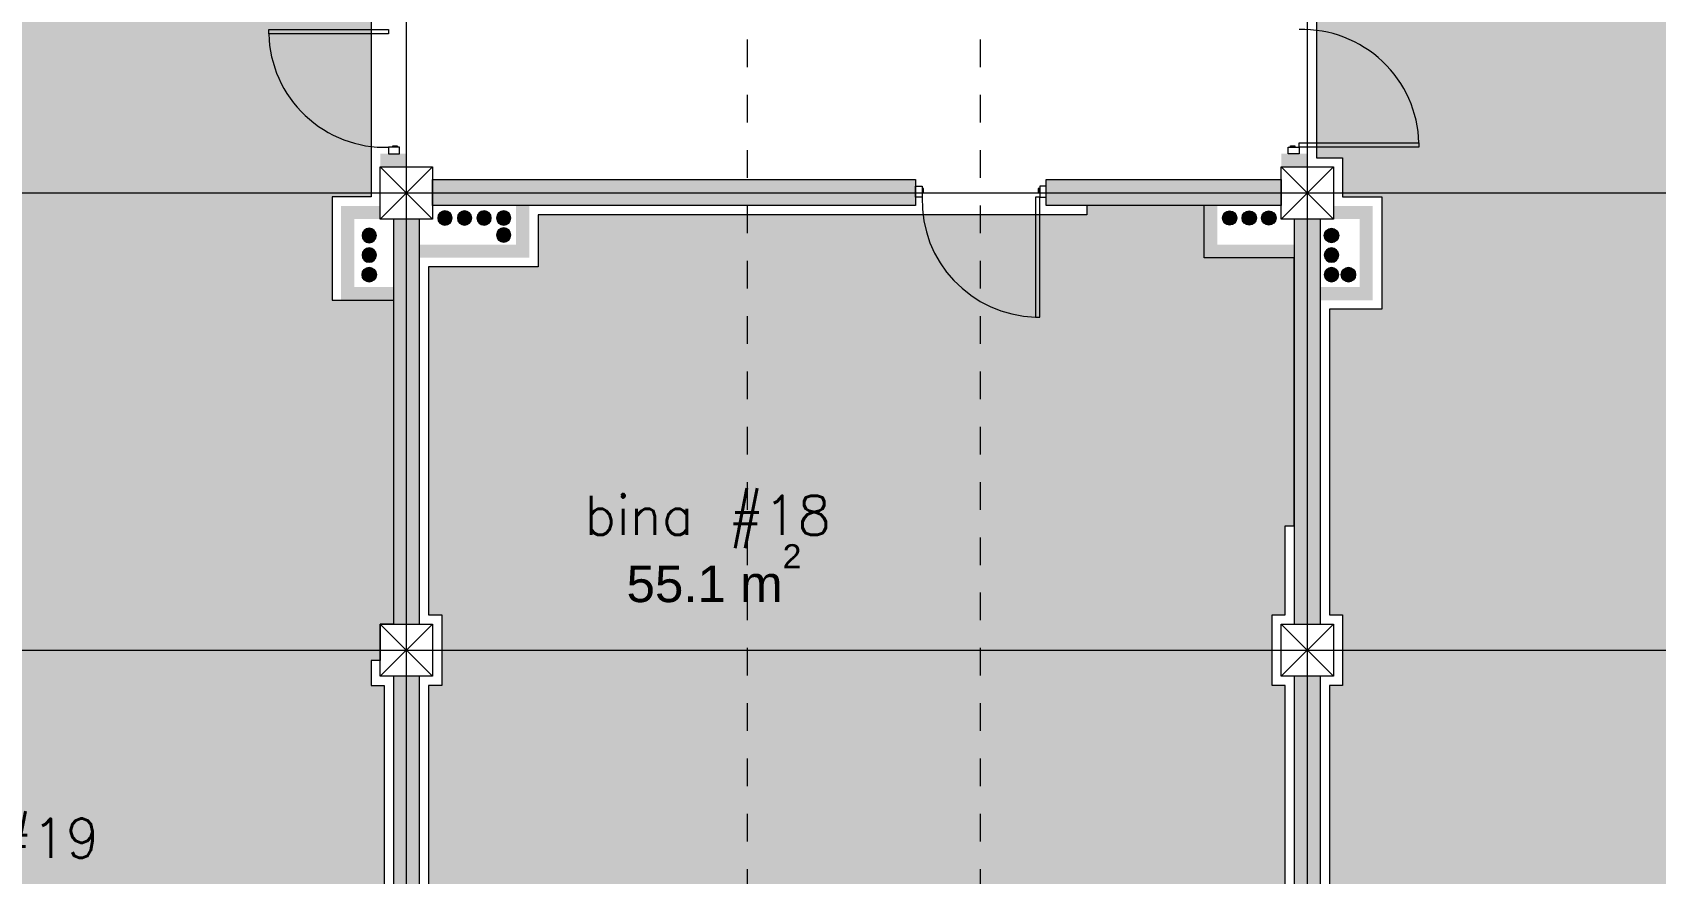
# Model space of a CAD drawing. Header units: millimetres. Extents: x 476244520 to 476657119, y 4620824743 to 4621446928.
# Drawn here: x 476394390 to 476406821, y 4621113665 to 4621120103 of the extents above; entities that cross this region are included whole.
import ezdxf

# ---------------------------------------------------------------- set-up
doc = ezdxf.new("R2010")
doc.units = ezdxf.units.MM
doc.header["$MEASUREMENT"] = 0
doc.linetypes.add('Dashed', pattern=[423.333333, 211.666667, -211.666667])
for name, color, linetype, lineweight in [('2D Drafting - General_Pen_No__1_Pen_No__7', 7, 'Continuous', 0), ('2D Drafting - General_Pen_No__1_Pen_No__7_Pen_No__7', 7, 'Continuous', 0), ('2D Drafting - General_Pen_No__250_Pen_No__7_Pen_No__250', 7, 'Continuous', 0), ('2D Drafting - General_Pen_No__250_Pen_No__7_Pen_No__7', 7, 'Continuous', 0), ('Annotation - Text_Pen_No__7_Pen_No__142', 142, 'Continuous', 0), ('Doors_Pen_No__7_Pen_No__7_Pen_No__7', 7, 'Continuous', 0), ('G-Anno-Nplt_Pen_No__142', 142, 'Continuous', 0), ('G-Anno-Nplt_Pen_No__151', 151, 'Continuous', 0), ('G-Anno-Nplt_Pen_No__4', 7, 'Continuous', 0), ('New_shenobebi_Pen_No__1', 1, 'Continuous', 0), ('shaxtebi da milebi_Pen_No__1_Pen_No__1_Pen_No__1', 1, 'Continuous', 0), ('shaxtebi da milebi_Pen_No__1_Pen_No__1_Pen_No__5', 5, 'Continuous', 0), ('shaxtebi da milebi_Pen_No__5_Pen_No__5_Pen_No__5', 5, 'Continuous', 0), ('zoma_Pen_No__142', 142, 'Continuous', 0), ('zoma_Pen_No__5_Pen_No__5', 5, 'Continuous', 0)]:
    doc.layers.add(name, color=color, linetype=linetype, lineweight=lineweight)
doc.layers.add('shaxtebi da milebi_Pen_No__1_Pen_No__1_Pen_No__252', color=7, linetype='Continuous', lineweight=0, true_color=0x666666)
doc.layers.add('shaxtebi da milebi_Pen_No__5_Pen_No__5_Pen_No__252', color=7, linetype='Continuous', lineweight=0, true_color=0x666666)
doc.layers.add('zoma', color=7, linetype='Continuous')
doc.styles.add('GENERATED_STYLE_1', font='arial.ttf')
doc.styles.add('GENERATED_STYLE_2', font='arial.ttf')
doc.dimstyles.new('GENERATED_STYLE__1', dxfattribs={"dimtxt": 200, "dimasz": 64.421331, "dimexe": 0.18, "dimexo": 3, "dimgap": 0.09, "dimtad": 1, "dimtih": 1, "dimtoh": 1, "dimlfac": 0.001, "dimzin": 0, "dimdsep": 46, "dimtxsty": 'GENERATED_STYLE_2', "dimblk": 'ARROWHEAD_2', "dimblk1": 'ARROWHEAD_2', "dimblk2": 'ARROWHEAD_2', "dimcen": 0.09, "dimclrd": 142, "dimclre": 142, "dimclrt": 142, "dimadec": 0, "dimazin": 0, "dimtfac": 1, "dimtdec": 4, "dimtmove": 0, "dimatfit": 3, "dimfxl": 1, "dimtolj": 1, "dimtzin": 0, "dimarcsym": 0})

# ---------------------------------------------------------------- blocks, each defined once
blk = doc.blocks.new('*D294', base_point=(476844527, 4621385791))
at = {"layer": 'zoma_Pen_No__142', "color": 142, "linetype": 'Continuous', "lineweight": 0, "transparency": 16777216}
for p, q in [((476390579, 4621086634), (476390530, 4621086550)), ((476390554, 4621086528), (476390554, 4621086655)), ((476397079, 4621086634), (476397030, 4621086550)), ((476397054, 4621086528), (476397054, 4621086655)), ((476390554, 4621086592), (476397054, 4621086592))]:
    blk.add_line(p, q, dxfattribs=at)
at = {"layer": 'zoma_Pen_No__142', "color": 142, "lineweight": 0, "transparency": 16777216, "char_height": 200, "attachment_point": 7, "style": 'GENERATED_STYLE_2'}
for s, insert in [('\\A1;{\\pql;\\fArial CYR|b0|i0|c204|p34;6.50}', (476393538, 4621086632)), ('\\A1;{\\pql;\\fArial CYR|b0|i0|c204|p34;0.40}', (476396498, 4621086632))]:
    blk.add_mtext(s, dxfattribs=dict(at, insert=insert))
blk = doc.blocks.new('ARROWHEAD_2')
at = {"color": 0, "linetype": 'Continuous', "lineweight": 0}
for p, q in [((0, 0), (-1, 0)), ((-0.38, -0.66), (0.38, 0.66))]:
    blk.add_line(p, q, dxfattribs=at)
blk = doc.blocks.new('*D295', base_point=(476844527, 4621385791))
at = {"layer": 'zoma_Pen_No__142', "color": 142, "linetype": 'Continuous', "lineweight": 0, "transparency": 16777216}
for p, q in [((476397079, 4621086634), (476397030, 4621086550)), ((476397054, 4621086528), (476397054, 4621086655)), ((476397479, 4621086634), (476397430, 4621086550)), ((476397454, 4621086528), (476397454, 4621086655)), ((476397054, 4621086592), (476397454, 4621086592))]:
    blk.add_line(p, q, dxfattribs=at)
blk = doc.blocks.new('*D296', base_point=(476844527, 4621385791))
at = {"layer": 'zoma_Pen_No__142', "color": 142, "linetype": 'Continuous', "lineweight": 0, "transparency": 16777216}
for p, q in [((476397479, 4621086634), (476397430, 4621086550)), ((476397454, 4621086528), (476397454, 4621086655)), ((476403979, 4621086634), (476403930, 4621086550)), ((476403954, 4621086528), (476403954, 4621086655)), ((476397454, 4621086592), (476403954, 4621086592))]:
    blk.add_line(p, q, dxfattribs=at)
at = {"layer": 'zoma_Pen_No__142', "color": 142, "lineweight": 0, "transparency": 16777216, "char_height": 200, "attachment_point": 7, "style": 'GENERATED_STYLE_2'}
for s, insert in [('\\A1;{\\pql;\\fArial CYR|b0|i0|c204|p34;6.50}', (476400438, 4621086632)), ('\\A1;{\\pql;\\fArial CYR|b0|i0|c204|p34;0.40}', (476403398, 4621086632))]:
    blk.add_mtext(s, dxfattribs=dict(at, insert=insert))
blk = doc.blocks.new('*D297', base_point=(476844527, 4621385791))
at = {"layer": 'zoma_Pen_No__142', "color": 142, "linetype": 'Continuous', "lineweight": 0, "transparency": 16777216}
for p, q in [((476403979, 4621086634), (476403930, 4621086550)), ((476403954, 4621086528), (476403954, 4621086655)), ((476404379, 4621086634), (476404330, 4621086550)), ((476404354, 4621086528), (476404354, 4621086655)), ((476403954, 4621086592), (476404354, 4621086592))]:
    blk.add_line(p, q, dxfattribs=at)
blk = doc.blocks.new('*D298', base_point=(476844527, 4621385791))
at = {"layer": 'zoma_Pen_No__142', "color": 142, "linetype": 'Continuous', "lineweight": 0, "transparency": 16777216}
for p, q in [((476404379, 4621086634), (476404330, 4621086550)), ((476404354, 4621086528), (476404354, 4621086655)), ((476410879, 4621086634), (476410830, 4621086550)), ((476410854, 4621086528), (476410854, 4621086655)), ((476404354, 4621086592), (476410854, 4621086592))]:
    blk.add_line(p, q, dxfattribs=at)
at = {"layer": 'zoma_Pen_No__142', "color": 142, "lineweight": 0, "transparency": 16777216, "char_height": 200, "attachment_point": 7, "style": 'GENERATED_STYLE_2'}
for s, insert in [('\\A1;{\\pql;\\fArial CYR|b0|i0|c204|p34;6.50}', (476407338, 4621086632)), ('\\A1;{\\pql;\\fArial CYR|b0|i0|c204|p34;0.40}', (476410298, 4621086632))]:
    blk.add_mtext(s, dxfattribs=dict(at, insert=insert))

msp = doc.modelspace()

# ---------------------------------------------------------------- hatches: boundary and pattern name
at = {"layer": '2D Drafting - General_Pen_No__250_Pen_No__7_Pen_No__7', "linetype": 'Continuous', "lineweight": 0}
for points in [[(476397054.207, 4621119174.633), (476397054.207, 4621119074.633), (476397254.207, 4621119074.633), (476397254.207, 4621119174.633)], [(476404154.207, 4621119174.633), (476404154.207, 4621119074.633), (476403954.207, 4621119074.633), (476403954.207, 4621119174.633)], [(476397454.207, 4621118777.891), (476397454.207, 4621118977.891), (476401154.207, 4621118977.891), (476401154.207, 4621118777.891)], [(476402154.207, 4621118777.891), (476402154.207, 4621118977.891), (476403954.207, 4621118977.891), (476403954.207, 4621118777.891)], [(476397154.207, 4621118053.615), (476396754.207, 4621118053.615), (476396754.207, 4621118774.633), (476397054.207, 4621118774.633), (476397054.207, 4621118674.633), (476396854.207, 4621118674.633), (476396854.207, 4621118153.803), (476397154.207, 4621118153.803)], [(476398094.207, 4621118777.891), (476398194.395, 4621118777.891), (476398194.395, 4621118377.891), (476397354.207, 4621118377.891), (476397354.207, 4621118477.891), (476398094.207, 4621118477.891)], [(476403464.207, 4621118777.891), (476403364.019, 4621118777.891), (476403364.019, 4621118377.891), (476404054.207, 4621118377.891), (476404054.207, 4621118477.891), (476403464.207, 4621118477.891)], [(476404254.207, 4621118053.615), (476404654.207, 4621118053.615), (476404654.207, 4621118774.633), (476404354.207, 4621118774.633), (476404354.207, 4621118674.633), (476404554.207, 4621118674.633), (476404554.207, 4621118153.803), (476404254.207, 4621118153.803)], [(476397354.207, 4621115574.633), (476397354.207, 4621118674.633), (476397154.207, 4621118674.633), (476397154.207, 4621115574.633)], [(476404054.207, 4621115574.633), (476404254.207, 4621115574.633), (476404254.207, 4621118674.633), (476404054.207, 4621118674.633)], [(476397354.207, 4621108674.633), (476397354.207, 4621115174.633), (476397154.207, 4621115174.633), (476397154.207, 4621108674.633)], [(476404054.207, 4621108674.633), (476404254.207, 4621108674.633), (476404254.207, 4621115174.633), (476404054.207, 4621115174.633)]]:
    msp.add_hatch(color=7, dxfattribs=at).paths.add_polyline_path(points)
at = {"layer": 'G-Anno-Nplt_Pen_No__151', "linetype": 'Continuous', "lineweight": 0, "true_color": 0x1f2f3f}
for points in [[(476390354.207, 4621118674.633), (476390554.207, 4621118674.633), (476390554.207, 4621118974.633), (476390754.207, 4621118974.633), (476390754.207, 4621119814.821), (476390354.207, 4621119814.821), (476390354.207, 4621119877.469), (476390424.207, 4621119877.469), (476390424.207, 4621124604.633), (476393924.389, 4621124604.633), (476393924.389, 4621125704.633), (476396984.207, 4621125704.633), (476396984.207, 4621125504.633), (476396984.207, 4621121768.252), (476396984.208, 4621118844.633), (476396684.207, 4621118844.633), (476396684.207, 4621118053.615), (476397154.207, 4621118053.615), (476397154.207, 4621115574.633), (476397054.207, 4621115574.633), (476397054.207, 4621115294.633), (476396984.207, 4621115294.633), (476396984.207, 4621115104.633), (476397084.207, 4621115104.633), (476397084.207, 4621110244.633), (476390424.207, 4621110244.633), (476390424.207, 4621114364.445), (476390824.207, 4621114364.445), (476390824.207, 4621115344.633), (476390624.207, 4621115344.633), (476390624.207, 4621115644.633), (476390424.207, 4621115644.633), (476390424.207, 4621117947.469), (476390354.207, 4621117947.469)], [(476404224.207, 4621125504.633), (476404224.207, 4621119144.633), (476404424.207, 4621119144.633), (476404424.207, 4621118844.633), (476404724.207, 4621118844.633), (476404724.207, 4621117983.615), (476404324.207, 4621117983.615), (476404324.207, 4621115644.633), (476404424.207, 4621115644.633), (476404424.207, 4621115104.633), (476404324.207, 4621115104.633), (476404324.207, 4621110944.575), (476407724.207, 4621110944.575), (476407724.207, 4621108544.574), (476410484.207, 4621108544.574), (476410484.207, 4621109194.763), (476410884.207, 4621109194.763), (476410884.207, 4621115104.633), (476410784.207, 4621115104.633), (476410784.207, 4621115644.633), (476410884.207, 4621115644.633), (476410884.207, 4621116931.925), (476410954.207, 4621116931.925), (476410954.207, 4621118674.633), (476410854.207, 4621118674.633), (476410854.207, 4621118924.633), (476410554.207, 4621118924.633), (476410554.207, 4621119945.651), (476410954.207, 4621119945.651), (476410954.207, 4621120547.903), (476410884.207, 4621120547.903), (476410884.207, 4621124604.636), (476407384.207, 4621124604.636), (476407384.207, 4621125704.633), (476404424.207, 4621125704.633), (476404424.207, 4621125504.633)], [(476397524.207, 4621115104.633), (476397424.207, 4621115104.633), (476397424.207, 4621110244.633), (476403984.207, 4621110244.633), (476403984.207, 4621115104.633), (476403884.207, 4621115104.633), (476403884.207, 4621115644.633), (476403984.207, 4621115644.633), (476403984.207, 4621116325.977), (476404054.207, 4621116325.977), (476404054.207, 4621118377.891), (476403364.019, 4621118377.891), (476403364.019, 4621118777.891), (476402464.169, 4621118777.891), (476402464.169, 4621118707.891), (476398264.395, 4621118707.891), (476398264.395, 4621118307.891), (476397424.207, 4621118307.891), (476397424.207, 4621115644.633), (476397524.207, 4621115644.633)]]:
    msp.add_hatch(color=169, dxfattribs=at).paths.add_polyline_path(points)
at = {"layer": 'shaxtebi da milebi_Pen_No__1_Pen_No__1_Pen_No__1', "linetype": 'Continuous', "lineweight": 0}
for points in [[(476397604.207, 4621118682.891, -1), (476397494.207, 4621118682.891, -1)], [(476403804.207, 4621118682.891, 1), (476403914.207, 4621118682.891, 1)], [(476396969.084, 4621118493.803, -1), (476396969.084, 4621118603.803, -1)], [(476404339.207, 4621118493.803, 1), (476404339.207, 4621118603.803, 1)]]:
    msp.add_hatch(color=1, dxfattribs=at).paths.add_polyline_path(points)
at = {"layer": 'shaxtebi da milebi_Pen_No__1_Pen_No__1_Pen_No__252', "linetype": 'Continuous', "lineweight": 0, "true_color": 0x666666}
for points in [[(476396969.084, 4621118193.803, -1), (476396969.084, 4621118303.803, -1)], [(476404469.207, 4621118193.803, 1), (476404469.207, 4621118303.803, 1)]]:
    msp.add_hatch(color=251, dxfattribs=at).paths.add_polyline_path(points)
at = {"layer": 'shaxtebi da milebi_Pen_No__1_Pen_No__1_Pen_No__5', "linetype": 'Continuous', "lineweight": 0}
for points in [[(476404339.207, 4621118343.803, 1), (476404339.207, 4621118453.803, 1)], [(476404339.207, 4621118193.803, 1), (476404339.207, 4621118303.803, 1)]]:
    msp.add_hatch(color=5, dxfattribs=at).paths.add_polyline_path(points)
at = {"layer": 'shaxtebi da milebi_Pen_No__5_Pen_No__5_Pen_No__252', "linetype": 'Continuous', "lineweight": 0, "true_color": 0x666666}
for points in [[(476403504.207, 4621118682.891, -1), (476403614.207, 4621118682.891, -1)], [(476398054.207, 4621118552.891, 1), (476397944.207, 4621118552.891, 1)]]:
    msp.add_hatch(color=251, dxfattribs=at).paths.add_polyline_path(points)
at = {"layer": 'shaxtebi da milebi_Pen_No__5_Pen_No__5_Pen_No__5', "linetype": 'Continuous', "lineweight": 0}
for points in [[(476397699.207, 4621118737.891, 1), (476397699.207, 4621118627.891, 1)], [(476397849.207, 4621118737.891, 1), (476397849.207, 4621118627.891, 1)], [(476397999.207, 4621118737.891, 1), (476397999.207, 4621118627.891, 1)], [(476403709.207, 4621118737.891, -1), (476403709.207, 4621118627.891, -1)], [(476396969.084, 4621118453.803, 1), (476396969.084, 4621118343.803, 1)]]:
    msp.add_hatch(color=5, dxfattribs=at).paths.add_polyline_path(points)

# ---------------------------------------------------------------- linework, layer by layer
at = {"layer": '2D Drafting - General_Pen_No__1_Pen_No__7', "color": 7, "linetype": 'Continuous', "lineweight": 0}
for p, q in [((476397054.207, 4621118674.633), (476397454.207, 4621119074.633)), ((476397454.207, 4621118674.633), (476397054.207, 4621119074.633)), ((476403954.207, 4621118674.633), (476404354.207, 4621119074.633)), ((476404354.207, 4621118674.633), (476403954.207, 4621119074.633)), ((476397054.207, 4621115174.633), (476397454.207, 4621115574.633)), ((476397454.207, 4621115174.633), (476397054.207, 4621115574.633)), ((476403954.207, 4621115174.633), (476404354.207, 4621115574.633)), ((476404354.207, 4621115174.633), (476403954.207, 4621115574.633))]:
    msp.add_line(p, q, dxfattribs=at)
at = {"layer": '2D Drafting - General_Pen_No__1_Pen_No__7', "color": 7, "linetype": 'Continuous', "lineweight": 0, "flags": 128}
for points in [[(476397454.207, 4621118674.633), (476397054.207, 4621118674.633), (476397054.207, 4621119074.633), (476397454.207, 4621119074.633)], [(476404354.207, 4621118674.633), (476403954.207, 4621118674.633), (476403954.207, 4621119074.633), (476404354.207, 4621119074.633)], [(476397454.207, 4621115174.633), (476397054.207, 4621115174.633), (476397054.207, 4621115574.633), (476397454.207, 4621115574.633)], [(476404354.207, 4621115174.633), (476403954.207, 4621115174.633), (476403954.207, 4621115574.633), (476404354.207, 4621115574.633)]]:
    msp.add_lwpolyline(points, close=True, dxfattribs=at)
at = {"layer": '2D Drafting - General_Pen_No__1_Pen_No__7_Pen_No__7', "color": 7, "linetype": 'Continuous', "lineweight": 0}
for centre, start, end in [((476397092.455, 4621120116.911), 181.603806, 271.603806), ((476404115.959, 4621119232.355), 1.603806, 91.603806), ((476402096.485, 4621118817.723), 178.396194, 268.396194)]:
    msp.add_arc(centre, 893.239, start, end, dxfattribs=at)
at = {"layer": '2D Drafting - General_Pen_No__250_Pen_No__7_Pen_No__250', "color": 7, "linetype": 'Continuous', "lineweight": 0, "flags": 128}
for points in [[(476397354.207, 4621115574.633), (476397354.207, 4621118674.633), (476397154.207, 4621118674.633), (476397154.207, 4621115574.633)], [(476404054.207, 4621115574.633), (476404254.207, 4621115574.633), (476404254.207, 4621118674.633), (476404054.207, 4621118674.633)], [(476397354.207, 4621108674.633), (476397354.207, 4621115174.633), (476397154.207, 4621115174.633), (476397154.207, 4621108674.633)], [(476404054.207, 4621108674.633), (476404254.207, 4621108674.633), (476404254.207, 4621115174.633), (476404054.207, 4621115174.633)]]:
    msp.add_lwpolyline(points, close=True, dxfattribs=at)
at = {"layer": '2D Drafting - General_Pen_No__250_Pen_No__7_Pen_No__7', "color": 7, "linetype": 'Continuous', "lineweight": 0, "flags": 128}
for points in [[(476397454.207, 4621118777.891), (476397454.207, 4621118977.891), (476401154.207, 4621118977.891), (476401154.207, 4621118777.891)], [(476402154.207, 4621118777.891), (476402154.207, 4621118977.891), (476403954.207, 4621118977.891), (476403954.207, 4621118777.891)]]:
    msp.add_lwpolyline(points, close=True, dxfattribs=at)
at = {"layer": 'Doors_Pen_No__7_Pen_No__7_Pen_No__7', "color": 7, "linetype": 'Continuous', "lineweight": 0, "flags": 128}
for points in [[(476397117.455, 4621120125.244), (476397117.455, 4621120091.911), (476396199.566, 4621120091.911), (476396199.566, 4621120125.244)], [(476397202.122, 4621119174.633), (476397202.122, 4621119224.022), (476397117.455, 4621119224.022), (476397117.455, 4621119174.633)], [(476397184.122, 4621119235.133), (476397184.122, 4621119224.022), (476397150.788, 4621119224.022), (476397150.788, 4621119235.133)], [(476404006.293, 4621119174.633), (476404006.293, 4621119224.022), (476404090.959, 4621119224.022), (476404090.959, 4621119174.633)], [(476404024.293, 4621119224.022), (476404024.293, 4621119235.133), (476404057.626, 4621119235.133), (476404057.626, 4621119224.022)], [(476404090.959, 4621119224.022), (476404090.959, 4621119257.355), (476405008.848, 4621119257.355), (476405008.848, 4621119224.022)], [(476401154.207, 4621118927.39), (476401203.596, 4621118927.39), (476401203.596, 4621118842.723), (476401154.207, 4621118842.723)], [(476401214.707, 4621118909.39), (476401203.596, 4621118909.39), (476401203.596, 4621118876.056), (476401214.707, 4621118876.056)], [(476402104.818, 4621118842.723), (476402071.485, 4621118842.723), (476402071.485, 4621117924.834), (476402104.818, 4621117924.834)], [(476402104.818, 4621118909.39), (476402093.707, 4621118909.39), (476402093.707, 4621118876.056), (476402104.818, 4621118876.056)], [(476402154.207, 4621118927.39), (476402104.818, 4621118927.39), (476402104.818, 4621118842.723), (476402154.207, 4621118842.723)]]:
    msp.add_lwpolyline(points, close=True, dxfattribs=at)
at = {"layer": 'G-Anno-Nplt_Pen_No__4', "color": 7, "linetype": 'Continuous', "lineweight": 0, "flags": 128}
for points in [[(476393924.389, 4621125704.633), (476396984.207, 4621125704.633), (476396984.207, 4621125504.633), (476396984.207, 4621121768.252), (476396984.208, 4621118844.633), (476396684.207, 4621118844.633), (476396684.207, 4621118053.615), (476397154.207, 4621118053.615), (476397154.207, 4621115574.633), (476397054.207, 4621115574.633), (476397054.207, 4621115294.633), (476396984.207, 4621115294.633), (476396984.207, 4621115104.633), (476397084.207, 4621115104.633), (476397084.207, 4621110244.633)], [(476407384.207, 4621125704.633), (476404424.207, 4621125704.633), (476404424.207, 4621125504.633), (476404224.207, 4621125504.633), (476404224.207, 4621119144.633), (476404424.207, 4621119144.633), (476404424.207, 4621118844.633), (476404724.207, 4621118844.633), (476404724.207, 4621117983.615), (476404324.207, 4621117983.615), (476404324.207, 4621115644.633), (476404424.207, 4621115644.633), (476404424.207, 4621115104.633), (476404324.207, 4621115104.633), (476404324.207, 4621110944.575), (476407724.207, 4621110944.575)]]:
    msp.add_lwpolyline(points, dxfattribs=at)
msp.add_lwpolyline([(476397524.207, 4621115104.633), (476397424.207, 4621115104.633), (476397424.207, 4621110244.633), (476403984.207, 4621110244.633), (476403984.207, 4621115104.633), (476403884.207, 4621115104.633), (476403884.207, 4621115644.633), (476403984.207, 4621115644.633), (476403984.207, 4621116325.977), (476404054.207, 4621116325.977), (476404054.207, 4621118377.891), (476403364.019, 4621118377.891), (476403364.019, 4621118777.891), (476402464.169, 4621118777.891), (476402464.169, 4621118707.891), (476398264.395, 4621118707.891), (476398264.395, 4621118307.891), (476397424.207, 4621118307.891), (476397424.207, 4621115644.633), (476397524.207, 4621115644.633)], close=True, dxfattribs=at)
at = {"layer": 'New_shenobebi_Pen_No__1', "color": 1, "linetype": 'Dashed', "lineweight": 0}
for points in [[(476399865.328, 4621105443.003), (476399865.328, 4621124734.66), (476398266.855, 4621124734.66), (476398266.855, 4621130271.869)], [(476401650.445, 4621105443.003), (476401650.445, 4621130271.869)]]:
    msp.add_lwpolyline(points, dxfattribs=at)
at = {"layer": 'shaxtebi da milebi_Pen_No__1_Pen_No__1_Pen_No__1', "color": 1, "linetype": 'Continuous', "lineweight": 0, "flags": 128}
for points in [[(476397604.207, 4621118682.891, 1), (476397494.207, 4621118682.891, 1)], [(476403804.207, 4621118682.891, -1), (476403914.207, 4621118682.891, -1)], [(476396969.084, 4621118493.803, 1), (476396969.084, 4621118603.803, 1)], [(476404339.207, 4621118493.803, -1), (476404339.207, 4621118603.803, -1)]]:
    msp.add_lwpolyline(points, format="xyb", close=True, dxfattribs=at)
at = {"layer": 'shaxtebi da milebi_Pen_No__1_Pen_No__1_Pen_No__252', "color": 251, "linetype": 'Continuous', "lineweight": 0, "true_color": 0x666666, "flags": 128}
for points in [[(476396969.084, 4621118193.803, -1), (476396969.084, 4621118303.803, -1)], [(476396969.084, 4621118193.803, 1), (476396969.084, 4621118303.803, 1)], [(476404469.207, 4621118193.803, 1), (476404469.207, 4621118303.803, 1)], [(476404469.207, 4621118193.803, -1), (476404469.207, 4621118303.803, -1)]]:
    msp.add_lwpolyline(points, format="xyb", close=True, dxfattribs=at)
at = {"layer": 'shaxtebi da milebi_Pen_No__1_Pen_No__1_Pen_No__5', "color": 5, "linetype": 'Continuous', "lineweight": 0, "flags": 128}
for points in [[(476404339.207, 4621118343.803, 1), (476404339.207, 4621118453.803, 1)], [(476404339.207, 4621118193.803, 1), (476404339.207, 4621118303.803, 1)]]:
    msp.add_lwpolyline(points, format="xyb", close=True, dxfattribs=at)
at = {"layer": 'shaxtebi da milebi_Pen_No__5_Pen_No__5_Pen_No__252', "color": 251, "linetype": 'Continuous', "lineweight": 0, "true_color": 0x666666, "flags": 128}
for points in [[(476403504.207, 4621118682.891, -1), (476403614.207, 4621118682.891, -1)], [(476398054.207, 4621118552.891, 1), (476397944.207, 4621118552.891, 1)]]:
    msp.add_lwpolyline(points, format="xyb", close=True, dxfattribs=at)
at = {"layer": 'shaxtebi da milebi_Pen_No__5_Pen_No__5_Pen_No__5', "color": 5, "linetype": 'Continuous', "lineweight": 0, "flags": 128}
for points in [[(476397699.207, 4621118737.891, 1), (476397699.207, 4621118627.891, 1)], [(476397849.207, 4621118737.891, 1), (476397849.207, 4621118627.891, 1)], [(476397999.207, 4621118737.891, 1), (476397999.207, 4621118627.891, 1)], [(476403709.207, 4621118737.891, -1), (476403709.207, 4621118627.891, -1)], [(476396969.084, 4621118453.803, 1), (476396969.084, 4621118343.803, 1)]]:
    msp.add_lwpolyline(points, format="xyb", close=True, dxfattribs=at)
at = {"layer": 'zoma_Pen_No__5_Pen_No__5', "color": 5, "linetype": 'Continuous', "lineweight": 0}
for p, q in [((476397254.207, 4621104765.036), (476397254.207, 4621129475.842)), ((476404154.207, 4621104765.036), (476404154.207, 4621129475.842)), ((476386273.656, 4621118874.633), (476436160.037, 4621118874.633)), ((476386273.656, 4621118874.633), (476436160.037, 4621118874.633)), ((476386273.656, 4621115374.633), (476436160.037, 4621115374.633)), ((476386273.656, 4621115374.633), (476436160.037, 4621115374.633))]:
    msp.add_line(p, q, dxfattribs=at)

# ---------------------------------------------------------------- texts
at = {"layer": 'Annotation - Text_Pen_No__7_Pen_No__142', "color": 142, "linetype": 'Continuous', "lineweight": 0, "char_height": 300, "attachment_point": 2}
for s, insert in [('\\A1;{\\pqc;\\Ftxt.shx;bina #1\\Ftxt.shx;8}', (476399561.486, 4621116556.314)), ('\\A1;{\\pqc;\\Ftxt.shx;bina #1\\Ftxt.shx;9}', (476393958.915, 4621114085.558))]:
    msp.add_mtext(s, dxfattribs=dict(at, insert=insert))
at = {"layer": 'G-Anno-Nplt_Pen_No__142', "color": 142, "lineweight": 0, "insert": (476398939.954, 4621115738.226), "char_height": 280, "attachment_point": 7, "style": 'GENERATED_STYLE_1'}
msp.add_mtext('{\\fArial|b0|i0|c0|p34;55.1 m{\\H0.66x;\\S2^  ;}}', dxfattribs=at)

# ---------------------------------------------------------------- dimensions: what is measured, and where the dimension line sits
at = {"layer": 'zoma', "color": 142, "linetype": 'Continuous', "lineweight": 0}
for base, p1, p2, picture, middle in [((476397054.207, 4621086591.914), (476390554.207, 4621119298.106), (476397054.207, 4621119698.106), '*D294', (476393797.914, 4621086731.914)), ((476397454.207, 4621086591.914), (476397054.207, 4621119698.106), (476397454.207, 4621119698.106), '*D295', (476396757.359, 4621086731.914)), ((476403954.207, 4621086591.914), (476397454.207, 4621119698.106), (476403954.207, 4621119698.106), '*D296', (476400697.914, 4621086731.914)), ((476404354.207, 4621086591.914), (476403954.207, 4621119698.106), (476404354.207, 4621119698.106), '*D297', (476403657.359, 4621086731.914)), ((476410854.207, 4621086591.914), (476404354.207, 4621119698.106), (476410854.207, 4621119698.106), '*D298', (476407597.914, 4621086731.914))]:
    dim = msp.add_linear_dim(base=base, p1=p1, p2=p2, dimstyle='GENERATED_STYLE__1', dxfattribs=at)
    dim.commit()
    dim.dimension.update_dxf_attribs({"geometry": picture, "text_midpoint": middle, "dimtype": 160})

doc.saveas('drawing.dxf')
